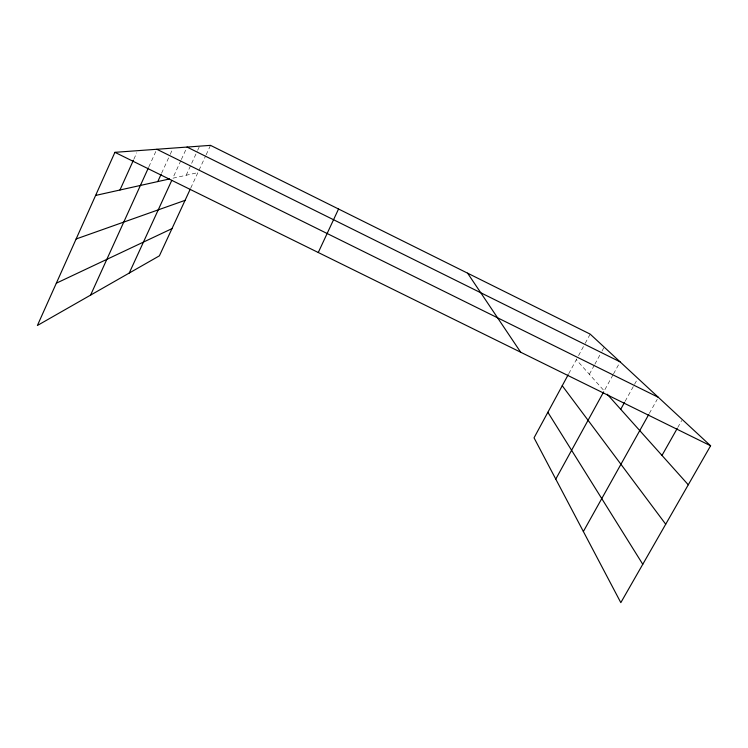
<?xml version="1.0" encoding="UTF-8"?>
<svg xmlns="http://www.w3.org/2000/svg" width="748" height="748" viewBox="0 0 748 748"><rect width="100%" height="100%" fill="white"/><g stroke="black" fill="none" stroke-linecap="round" stroke-linejoin="round"><path stroke-width="0.56" stroke-dasharray="3.74 2.81" d="M133.883 159.174L136.762 152.788M148.852 166.841L156.36 150.301M161.605 173.199L169.74 155.406M170.217 154.359L172.61 149.133M180.866 160.577L172.76 178.239L197.883 172.638M181.343 159.53L187.065 147.066M186.159 175.256L197.182 151.348M197.659 150.311L199.576 146.15M190.768 188.029L205.653 155.846M206.139 154.799L210.515 145.355M568.732 373.719L577.98 356.646M578.531 355.618L584.637 344.351M585.188 343.332L590.172 334.113M589.368 374.29L594.305 365.23M594.856 364.22L601.439 352.14M601.981 351.13L604.178 347.1M612.986 374.879L604.206 390.877L576.315 359.713M613.538 373.878L619.026 363.883M625.132 401.311L633.986 385.323M634.538 384.322L636.754 380.321M649.329 413.448L657.221 399.339M677.763 427.491L681.709 420.507"/><path stroke-width="1.12" d="M568.2 374.72L534.035 437.832L620.821 602.645L710.6 445.78L590.172 334.113L210.515 145.355L114.912 152.33L37.4 325.483L159.389 255.835L190.291 189.057M119.97 190.001L133.406 160.231M90.583 295.123L148.385 167.879M157.781 181.577L161.129 174.247M129.236 273.048L171.788 180.343M318.274 252.506L338.545 209.01M555.773 479.113L603.655 391.887M620.709 409.306L624.58 402.312M583.365 531.519L648.768 414.457M661.989 455.42L677.202 428.492M56.334 283.193L171.975 228.636M76.128 238.977L185.065 200.352M95.622 195.434L169.553 178.95M114.912 152.33L710.6 445.78M187.065 147.066L620.12 361.882M156.837 149.273L658.343 397.319M607.208 394.224L688.272 484.788M562.244 385.725L665.711 524.217M467.603 273.17L520.692 352.224M547.863 412.279L642.775 564.282"/></g></svg>
